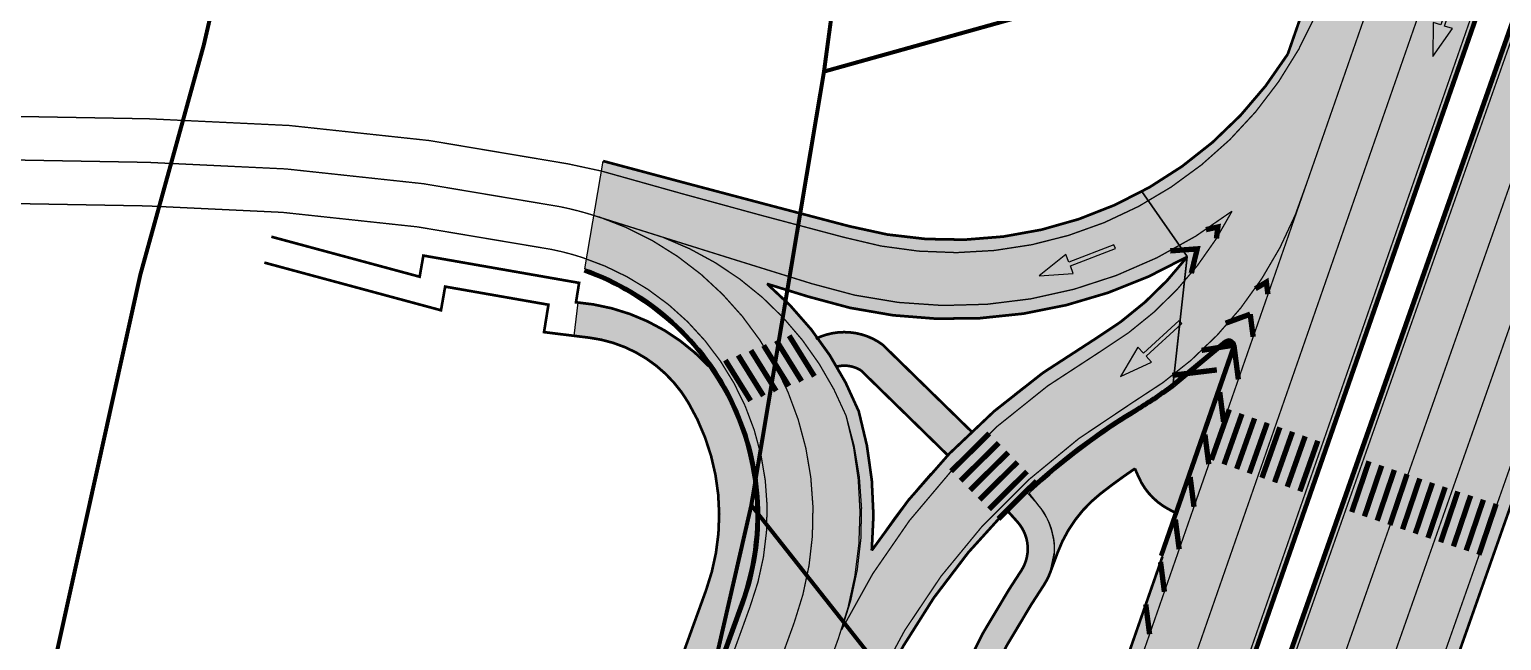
# Model space of a CAD drawing. Header units: metres. Extents: x 751 to 535790, y 161 to 6579518.
# Drawn here: x 535623.8 to 535733.5, y 6579370 to 6579415.6 of the extents above; entities that cross this region are included whole.
import ezdxf

# ---------------------------------------------------------------- set-up
doc = ezdxf.new("R2010")
doc.units = ezdxf.units.M
for name, pattern in [('08136_Kogujatee$0$911', [2, 1, 1]), ('08136_Kogujatee$0$921', [4, 1, -3]), ('08136_Kogujatee$0$924', [4, 1, -3]), ('08136_Kogujatee$0$DOT', [0.25, 0, -0.25]), ('13132-geo$0$KATASTRIPIIR', [0.02, 0.01, 0.01])]:
    doc.linetypes.add(name, pattern=pattern)
for name, color, linetype, lineweight in [('-GEODEESIA', 7, 'Continuous', 9), ('-KOGUJATEE', 7, 'Continuous', 9), ('DP_KR-olemasolev', 36, 'Continuous', 9)]:
    doc.layers.add(name, color=color, linetype=linetype, lineweight=lineweight)
doc.layers.add('08136_Kogujatee$0$K-T_kate_kõnnitee', color=7, linetype='Continuous', true_color=0xffffcc)
for name, color, linetype in [('08136_Kogujatee$0$K-T_kate_sõidutee', 254, 'Continuous'), ('08136_Kogujatee$0$K-T_KM', 7, 'Continuous'), ('08136_Kogujatee$0$K-T_tee', 250, 'Continuous'), ('08136_Kogujatee$0$K-T_tee äärekivi', 250, 'Continuous'), ('13132-geo$0$PIIR', 7, 'Continuous')]:
    doc.layers.add(name, color=color, linetype=linetype)

# ---------------------------------------------------------------- blocks, each defined once
blk = doc.blocks.new('13132-geo')
at = {"layer": '13132-geo$0$PIIR', "linetype": '13132-geo$0$KATASTRIPIIR', "lineweight": 0, "ltscale": 0.5, "flags": 128}
for points in [[(532578.52, 6577255.16), (532598.8200000001, 6577218.16), (533150.96, 6577538.17), (533539.46, 6577764.43), (533548.1, 6577769.46), (533555.02, 6577773.48), (533732.64, 6577876.68), (533814.89, 6577924.47), (533901.36, 6577974.71), (533987.84, 6578024.95), (534071.05, 6578073.3), (534072.04, 6578071.640000001), (534161.67, 6578123.42), (534245.29, 6578171.73), (534320.1, 6578214.95), (534326.95, 6578219.28), (534536.11, 6578340.71), (534541.46, 6578331.5), (534643.93, 6578390.96), (534799.24, 6578480.5), (534813.04, 6578456.16), (534900.8200000001, 6578505.94), (534945.38, 6578531.21), (534938.38, 6578544.41), (534981.47, 6578570.2), (535035.47, 6578600.49), (535064.34, 6578616.68), (535051.6, 6578638.9), (535116.8200000001, 6578675.75), (535203.59, 6578724.99), (535237.09, 6578745.4), (535262.28, 6578761.78), (535283.29, 6578776.02), (535306.5700000001, 6578793.07), (535332.9400000001, 6578813.49), (535351.11, 6578828.43), (535360.61, 6578814.9), (535433.13, 6578912.93), (535467.5700000001, 6578969.34), (535479, 6578983.11), (535513.98, 6579029.28), (535561.29, 6579092.49), (535630.21, 6579219.02), (535646.75, 6579264.23), (535656.62, 6579295.65), (535665.43, 6579327.15), (535677.58, 6579380.08), (535683, 6579412.43), (535693.2, 6579488.29), (535694.29, 6579496.41), (535651.63, 6579503.54), (535649.85, 6579493.9), (535649.27, 6579490.810000001), (535648.1, 6579477.82), (535641.8, 6579442.63), (535640.7, 6579431.48), (535638.52, 6579422.03), (535636.76, 6579414.4), (535632.03, 6579397.27), (535617.71, 6579332.52), (535608.21, 6579299.92), (535600.93, 6579275.88), (535598.75, 6579273.66), (535591.43, 6579262.16), (535585.25, 6579238.95), (535579.76, 6579218.36), (535567.03, 6579221.08), (535554.91, 6579180.93), (535561.04, 6579179.24), (535539.9, 6579139.71), (535522.83, 6579112.38), (535517.33, 6579115.59), (535509.41, 6579101.97), (535501.84, 6579088.75), (535486.83, 6579062.810000001), (535471.08, 6579035.5), (535454.4400000001, 6579010.96), (535446.09, 6579012.38), (535435.31, 6578993.75), (535416.12, 6578985.34), (535404.56, 6578937.92), (535379.09, 6578914.82), (535348.48, 6578883.94), (535342.36, 6578877.8), (535316.31, 6578855.51), (535236.86, 6578794.12), (535233.29, 6578791.43), (535207.5, 6578777.140000001), (535178.14, 6578760.87), (535156.25, 6578748.73), (535125.02, 6578731.4), (535102.13, 6578716.600000001), (535075.38, 6578701.36), (535028.34, 6578676.42), (535009.5700000001, 6578709.560000001), (535008.99, 6578709.23), (534938.5, 6578670.350000001), (534890.85, 6578643.32), (534875.77, 6578634.78), (534880, 6578627.36), (534684.5, 6578515.96), (534693.24, 6578500.93), (534632.5, 6578466.07), (534631.63, 6578459.560000001), (534515.83, 6578383.58), (534472.35, 6578358.66), (533785.18, 6577967.75), (533782.43, 6577966.18), (533556.42, 6577820.95), (533536.52, 6577809.47), (533532.1900000001, 6577806.97), (533173.58, 6577599.97), (533168.38, 6577596.97), (532991.84, 6577495.07), (532599.52, 6577267.350000001)], [(535731.43, 6579485.3), (535729.49, 6579479.78), (535708.24, 6579419.48), (535683, 6579412.43), (535677.58, 6579380.08), (535690.47, 6579363.76), (535630.21, 6579219.02), (535561.29, 6579092.49), (535513.98, 6579029.28), (535479, 6578983.11), (535467.5700000001, 6578969.34), (535433.13, 6578912.93), (535360.61, 6578814.9), (535242.98, 6578647.68), (535186.55, 6578567.350000001), (535185.17, 6578569.600000001), (535150.18, 6578519.58), (535154.25, 6578516.72), (535131.12, 6578483.04), (535080.35, 6578410.97), (534998.62, 6578298.33), (534986.47, 6578281.58), (534978.42, 6578287.45), (534848.14, 6578103.61), (534789.63, 6578021.05), (534799.84, 6578013.86), (534769.95, 6577971.77), (534659.8, 6577815.18), (534626.79, 6577769.36), (534540.6900000001, 6577650.32), (534455.0700000001, 6577532.32), (534418.45, 6577480.94), (534364.53, 6577405.28), (534277.65, 6577286.41), (534268.81, 6577274.32), (534188.6900000001, 6577165.4), (534141.75, 6577101.29), (534144.74, 6577100.84), (533888.67, 6576751.100000001), (533556.3, 6576293.640000001), (533520.05, 6576242.25), (533373.27, 6576040.57), (533365.58, 6576045.03), (533149.23, 6575741.41), (533155.72, 6575736.74), (533124.9, 6575691.640000001), (533122.81, 6575694.07), (533093.97, 6575667.4), (533075.67, 6575632.08), (533063.31, 6575612.9), (533112.93, 6575576.93), (533162.02, 6575646.640000001), (533163.13, 6575648.22), (533432.11, 6576030.36), (533574.97, 6576227.98), (533825.9400000001, 6576575.42), (533935.08, 6576727.75), (534036.84, 6576863.94), (534154.72, 6577026.810000001), (534192.15, 6577082.140000001), (534292.89, 6577221.5), (534382.11, 6577346.2), (534467.77, 6577464.59), (534565.66, 6577599.04), (534664.54, 6577736.42), (534757.77, 6577867.18), (534907.8200000001, 6578081.65), (534930.58, 6578065.73), (534962, 6578110.82), (534938.8, 6578126.12), (535035.14, 6578263.93), (535157.31, 6578434.68), (535215.25, 6578513.17), (535260.27, 6578577.19), (535258.03, 6578579.15), (535269.48, 6578595.71), (535386.38, 6578763.49), (535408.54, 6578738.69), (535436.4, 6578767.66), (535447.75, 6578820.57), (535458.1900000001, 6578850.100000001), (535467.46, 6578866.850000001), (535558.87, 6579005.600000001), (535618.47, 6579097.33), (535654.98, 6579166.51), (535675.34, 6579177.59), (535675.45, 6579194.38), (535688.75, 6579232.54), (535704.53, 6579267.76), (535715.83, 6579299.46), (535748.6, 6579391.34), (535756.45, 6579411.93), (535774.73, 6579465.34), (535777.54, 6579473.54)]]:
    blk.add_lwpolyline(points, close=True, dxfattribs=at)
blk = doc.blocks.new('08136_Kogujatee$0$t951')
at = {"layer": '08136_Kogujatee$0$K-T_KM'}
blk.add_hatch(color=256, dxfattribs=at).paths.add_polyline_path([(-0.7566655105215503, 3.601269957478507), (-0.1522668650172889, 3.601269957507611), (-0.1522668650172889, 0), (0.1477331349710695, 0), (0.1477331349710695, 3.601269957478507), (0.7521317804753309, 3.601269957478507), (-0.002266865023109695, 6.03999658099201)])
at = {"layer": '08136_Kogujatee$0$K-T_KM', "flags": 128}
blk.add_lwpolyline([(-0.7566655105215503, 3.601269957478507), (-0.1522668650172889, 3.601269957507611), (-0.1522668650172889, 0), (0.1477331349710695, 0), (0.1477331349710695, 3.601269957478507), (0.7521317804753309, 3.601269957478507), (-0.002266865023109695, 6.03999658099201), (-0.7566655105215503, 3.601269957478507)], close=True, dxfattribs=at)
blk = doc.blocks.new('08136_Kogujatee')
at = {"layer": '08136_Kogujatee$0$K-T_kate_kõnnitee'}
h = blk.add_hatch(color=256, dxfattribs=at)
edge = h.paths.add_edge_path()
edge.add_line((535576.0678040463, 6579127.951435029), (535578.2966095431, 6579126.819576512))
edge.add_line((535578.2966095431, 6579126.819576512), (535600.7731270901, 6579169.440436574))
edge.add_arc((534196.3997496755, 6579870.437426862), 1569.605480235208, 333.4737919367161, 334.2000399565988)
edge.add_line((535609.5455036317, 6579187.29729361), (535676.7834873393, 6579372.775994081))
edge.add_arc((535658.6860020295, 6579379.336750319), 19.24999992092957, 340.0732502060512, 395.3333972504342)
edge.add_arc((535663.3774058057, 6579380.199569573), 15.05840986182474, 43.00148201644927, 80.74863484557727)
edge.add_line((535665.7982873629, 6579395.062107716), (535664.6583463285, 6579395.202082039))
edge.add_line((535664.6583463285, 6579395.202082039), (535664.3536549292, 6579392.720718392))
edge.add_line((535664.3536549292, 6579392.720718392), (535665.493611, 6579392.580741))
edge.add_arc((535664.2748480338, 6579382.655289166), 9.999998864525349, 30.702107302702075, 82.99959781913918, ccw=False)
edge.add_arc((535658.6859294053, 6579379.336554225), 16.4999998682689, -19.92611412106089, 30.702106911663577, ccw=False)
edge.add_line((535674.1981219999, 6579373.713221001), (535609.679781, 6579195.736762))
edge.add_arc((535421.6531972641, 6579263.898381024), 200.0000062482627, 332.1953149515353, 340.0738854185836, ccw=False)
edge.add_line((535598.56177, 6579170.606584), (535576.0678037319, 6579127.951434433))
edge.add_line((535576.0678037319, 6579127.951434433), (535576.0678040463, 6579127.951435029))
h = blk.add_hatch(color=256, dxfattribs=at)
edge = h.paths.add_edge_path()
edge.add_line((535692.2651152787, 6579383.775300507), (535694.0129752638, 6579385.562752738))
edge.add_line((535694.0129752638, 6579385.562752738), (535687.3607151584, 6579392.06766462))
edge.add_arc((535684.5153624545, 6579388.163454894), 4.831033595228719, 53.91577311010167, 114.4284715612854)
edge.add_line((535682.5174550901, 6579392.562005992), (535683.9362741307, 6579390.421412895))
edge.add_arc((535684.5153624545, 6579388.163454894), 2.331033595435191, 57.564344698983575, 104.38436441547739, ccw=False)
edge.add_line((535685.7656172616, 6579390.130833998), (535692.2651152787, 6579383.775300507))
h = blk.add_hatch(color=256, dxfattribs=at)
edge = h.paths.add_edge_path()
edge.add_arc((535731.6805224047, 6579345.178737163), 48.96069051049118, 121.0637888871862, 133.0071469569126, ccw=False)
edge.add_arc((535690.2791607917, 6579413.890515162), 31.26013794194765, 301.0810171320434, 307.2185821889619)
edge.add_line((535709.1870869868, 6579388.997010966), (535713.0199130641, 6579392.174889328))
edge.add_arc((535713.179480287, 6579391.982435954), 0.2499999997146835, -19.196200203215994, 129.662855954891, ccw=False)
edge.add_line((535713.4155798317, 6579391.90023495), (535709.1196098432, 6579379.56125476))
edge.add_line((535709.1196098432, 6579379.56125476), (535708.6953006426, 6579379.785038958))
edge.add_arc((535711.0278156345, 6579384.207637043), 5.000000000373293, 203.6218243069683, 242.1924630377024, ccw=False)
edge.add_line((535706.4467647956, 6579382.204146785), (535706.180260019, 6579382.813519317))
edge.add_arc((535731.8424879173, 6579344.938559763), 45.75000002063554, 124.1196543655366, 128.0741151159232)
edge.add_arc((535709.7961674184, 6579373.0814497), 9.9999999994353, 128.0741151575617, 159.5763174140705)
edge.add_line((535700.4247891088, 6579376.571044028), (535699.8275268414, 6579374.967083766))
edge.add_line((535699.8275268414, 6579374.967083766), (535700.183255269, 6579376.578844951))
edge.add_arc((535694.8942528258, 6579376.738086083), 5.291399113884325, 358.2754612956007, 398.3036995586109)
edge.add_line((535699.0466060531, 6579380.017852425), (535698.2849454653, 6579380.982153985))
h = blk.add_hatch(color=256, dxfattribs=at)
edge = h.paths.add_edge_path()
edge.add_line((535680.4914085717, 6579308.216838498), (535687.6976217855, 6579327.94201866))
edge.add_line((535687.6976217855, 6579327.94201866), (535689.2790319456, 6579332.512222612))
edge.add_line((535689.2790319456, 6579332.512222612), (535687.0002469708, 6579338.962453865))
edge.add_arc((535696.4630038743, 6579342.196063579), 10.00000000003017, 159.4180165818958, 198.8663044754762, ccw=False)
edge.add_line((535687.1013026183, 6579345.711536462), (535693.6329867683, 6579363.105405714))
edge.add_arc((535740.441493048, 6579345.528041298), 49.99999999979152, 147.0911717468172, 159.4180165817551, ccw=False)
edge.add_line((535698.4646849924, 6579372.693231991), (535699.387542501, 6579374.119270665))
edge.add_arc((535695.1898616956, 6579376.835789734), 5.000000000045619, 327.0911717410328, 401.8750040079408)
edge.add_line((535698.9128758236, 6579380.173328619), (535698.0660601163, 6579381.117948877))
edge.add_line((535698.0660601163, 6579381.117948877), (535696.5670444882, 6579379.793876322))
edge.add_line((535696.5670444882, 6579379.793876322), (535697.4236701723, 6579378.838313065))
edge.add_arc((535695.1898616955, 6579376.835789734), 2.99999999975004, -32.90882826445721, 41.875004001752586, ccw=False)
edge.add_line((535697.7084701788, 6579375.205878292), (535696.7856126702, 6579373.779839619))
edge.add_arc((535740.441493048, 6579345.528041298), 51.99999999955995, 147.0911717469811, 159.4180165819165)
edge.add_line((535691.7606465172, 6579363.808500291), (535689.9125308994, 6579358.886969997))
edge.add_line((535689.9125308994, 6579358.886969997), (535685.228962367, 6579346.414631039))
edge.add_arc((535696.4630038729, 6579342.196063579), 11.99999999867694, 159.4180165804226, 198.8663044749646)
edge.add_line((535685.10769559, 6579338.315731922), (535685.4817155766, 6579337.221208887))
edge.add_arc((535676.0189586434, 6579333.98759926), 9.9999999998128, -19.620810165804585, 18.866303945832215, ccw=False)
edge.add_arc((534804.9640517841, 6579644.512834166), 934.7500052863087, 339.79545406985505, 340.37918975351744, ccw=False)
edge.add_line((535682.1947981681, 6579321.675739053), (535683.3862165345, 6579321.240477387))
edge.add_line((535683.3862165345, 6579321.240477387), (535678.8508302072, 6579308.826008129))
edge.add_line((535678.8508302072, 6579308.826008129), (535680.4914085717, 6579308.216838498))
at = {"layer": '08136_Kogujatee$0$K-T_kate_sõidutee'}
h = blk.add_hatch(color=256, dxfattribs=at)
edge = h.paths.add_edge_path()
edge.add_line((535700.866409153, 6579355.095897517), (535713.6516793764, 6579391.818033947))
edge.add_arc((535713.1794802871, 6579391.982435955), 0.5000000001350469, 340.8037997923976, 489.6628559856995)
edge.add_line((535712.8603458409, 6579392.367342703), (535709.4163181783, 6579389.511825451))
edge.add_line((535709.4163181783, 6579389.511825451), (535709.0316337224, 6579389.192875312))
edge.add_line((535709.0316337224, 6579389.192875312), (535710.0805288056, 6579398.623464596))
edge.add_line((535710.0805288056, 6579398.623464596), (535706.7044676642, 6579403.484078713))
edge.add_arc((535692.5653336052, 6579429.374905041), 29.49999999866592, 298.6392160163829, 327.9674743853885)
edge.add_line((535717.5738740999, 6579413.728087402), (535741.5846863159, 6579482.692474277))
edge.add_line((535741.5846863159, 6579482.692474277), (535753.4980491414, 6579479.654062939))
edge.add_line((535753.4980491414, 6579479.654062939), (535702.142326, 6579332.149017))
edge.add_arc((534804.9640514628, 6579644.512832916), 950.0000051555777, 333.40482414937156, 340.80379985636984, ccw=False)
edge.add_line((535654.4463931561, 6579219.213219765), (535642.9481089055, 6579196.96778269))
edge.add_arc((534318.1534816476, 6579900.472694976), 1499.999988673969, 324.5879430029365, 332.0303833867473, ccw=False)
edge.add_line((535540.6622879999, 6579031.293666), (535471.3024217356, 6578933.738335854))
edge.add_line((535471.3024217356, 6578933.738335854), (535460.9775604322, 6578941.079103378))
edge.add_line((535460.9775604322, 6578941.079103378), (535476.9200708315, 6578963.470559531))
edge.add_line((535476.9200708315, 6578963.470559531), (535489.0885767019, 6578980.58568203))
edge.add_line((535489.0885767019, 6578980.58568203), (535530.2709630674, 6579038.681687801))
edge.add_arc((534318.1534820634, 6579900.472694709), 1487.249988180411, 324.5879430020308, 328.1398792761792)
edge.add_line((535581.3333282158, 6579115.43180175), (535594.2819846617, 6579128.997842407))
edge.add_arc((534327.2890117387, 6579895.423577653), 1480.769935231052, 328.8295383653977, 332.100041649847)
edge.add_line((535635.9430902493, 6579202.528128194), (535642.4626295291, 6579214.922679286))
edge.add_arc((534804.9640843038, 6579644.512901459), 941.2500051746963, 332.8446965883006, 334.3853065717208)
edge.add_line((535653.7096286678, 6579237.594515092), (535663.1249380248, 6579266.445424978))
edge.add_arc((534804.9640514358, 6579644.512832919), 937.7500051819429, 336.2238506435609, 338.9583892202692)
edge.add_line((535680.1848087661, 6579307.817572844), (535680.7257769093, 6579308.129814264))
edge.add_line((535680.7257769093, 6579308.129814264), (535687.9319901231, 6579327.854994426))
edge.add_line((535687.9319901231, 6579327.854994426), (535687.6673475406, 6579327.953259909))
edge.add_arc((535719.9031624714, 6579318.791772593), 33.51239493213059, 152.2104910450775, 164.1347372344093, ccw=False)
edge.add_line((535690.2558741219, 6579334.416077621), (535700.866409153, 6579355.095897517))
h = blk.add_hatch(color=256, dxfattribs=at)
edge = h.paths.add_edge_path()
edge.add_line((535327.5711535427, 6578683.389688428), (535296.7457613313, 6578643.867847758))
edge.add_arc((552598.2910024045, 6566461.180757231), 21160.37174707958, 144.8491424383722, 144.9636125474701)
edge.add_line((535272.4407567674, 6578609.27714063), (535075.2210837819, 6578327.799887177))
edge.add_line((535075.2210837819, 6578327.799887177), (535046.155275312, 6578290.67311009))
edge.add_line((535046.155275312, 6578290.67311009), (534861.050375788, 6578026.486389111))
edge.add_line((534861.050375788, 6578026.486389111), (534852.966269657, 6578034.229128374))
edge.add_line((534852.966269657, 6578034.229128374), (535261.5061379995, 6578617.212661999))
edge.add_arc((535425.2936543734, 6578502.435250655), 200.0005116865176, 144.9037837735345, 144.9783734246571, ccw=False)
edge.add_line((535261.655698, 6578617.425789), (535375.2591022023, 6578779.088834526))
edge.add_line((535375.2591022023, 6578779.088834526), (535519.0208810001, 6578983.668681001))
edge.add_arc((534131.7863223304, 6579958.502278802), 1695.500004178312, 324.903626799992, 333.329087242539)
edge.add_line((535646.8840717024, 6579197.450983542), (535643.9780351812, 6579198.910719628))
edge.add_line((535643.9780351812, 6579198.910719628), (535654.3939180797, 6579219.010084459))
edge.add_arc((535654.8934891332, 6579218.989377884), 0.4999999997638523, 177.6265225842917, 310.7741638855893)
edge.add_arc((535640.4777900783, 6579235.705359036), 22.57343210961179, 310.7741635698993, 332.7330363708171)
edge.add_arc((534597.5507025626, 6579741.141920945), 1181.515826795186, 334.1167069500335, 335.1829747954353)
edge.add_line((535669.956851, 6579245.233964), (535671.880005, 6579249.381266))
edge.add_arc((534950.1963338386, 6579584.034727157), 795.5000064648705, 335.1222738824459, 340.6044683512804)
edge.add_line((535700.550569, 6579319.859062), (535741.056557, 6579434.910686))
edge.add_line((535741.056557, 6579434.910686), (535756.3073943069, 6579478.937561114))
edge.add_line((535756.3073943069, 6579478.937561114), (535766.2990338568, 6579476.389270481))
edge.add_line((535766.2990338568, 6579476.389270481), (535760.270486106, 6579458.908323599))
edge.add_line((535760.270486106, 6579458.908323599), (535757.5748413542, 6579446.698554993))
edge.add_line((535757.5748413542, 6579446.698554993), (535752.149586632, 6579431.036660133))
edge.add_line((535752.149586632, 6579431.036660133), (535742.7026461029, 6579404.203940377))
edge.add_line((535742.7026461029, 6579404.203940377), (535739.8141337719, 6579395.999523122))
edge.add_line((535739.8141337719, 6579395.999523122), (535738.4478083346, 6579392.118665881))
edge.add_line((535738.4478083346, 6579392.118665881), (535738.0925844394, 6579391.109701847))
edge.add_line((535738.0925844394, 6579391.109701847), (535730.9648656611, 6579370.864408688))
edge.add_line((535730.9648656611, 6579370.864408688), (535711.6337343925, 6579315.95702081))
edge.add_arc((534952.7845769792, 6579583.062108654), 804.4856565898361, 335.75875219058724, 340.60859089849794, ccw=False)
edge.add_line((535686.3345274648, 6579252.756732068), (535676.3684412859, 6579223.002255169))
edge.add_arc((534455.1629843661, 6579800.739225978), 1350.971049079408, 334.23781295169863, 334.68175661658506, ccw=False)
edge.add_line((535671.8553611902, 6579213.557452054), (535671.179119181, 6579213.8838098))
edge.add_arc((535688.966430632, 6579205.300450821), 19.75000000041237, 154.2401270875827, 234.9535034004047)
edge.add_line((535677.6251707901, 6579189.131396267), (535687.0464805625, 6579182.523123544))
edge.add_line((535687.0464805625, 6579182.523123544), (535683.2868474738, 6579177.220647511))
edge.add_arc((535670.386688527, 6579155.899023091), 24.92038861549227, 58.82492837928949, 152.3821498078122)
edge.add_line((535648.3057489556, 6579167.451420089), (535647.7171067898, 6579166.306096771))
edge.add_arc((534209.6787477274, 6579906.113914666), 1617.179621920021, 324.8931312980676, 332.7761618852978, ccw=False)
edge.add_line((535532.6623127314, 6578976.068530675), (535473.9270615358, 6578892.151799708))
edge.add_line((535473.9270615358, 6578892.151799708), (535470.4253759843, 6578887.020691676))
edge.add_arc((535637.701308305, 6578768.385684142), 205.0743829599586, 144.6550694973622, 145.9707415731635)
edge.add_line((535467.7455218727, 6578883.148627658), (535451.3129372292, 6578864.202160386))
edge.add_line((535451.3129372292, 6578864.202160386), (535391.1408370074, 6578778.232562177))
edge.add_arc((535396.9305296459, 6578783.257869509), 7.666436892738719, 220.9571573370018, 242.7030154105623)
edge.add_line((535393.4146803209, 6578776.445156529), (535385.0379250555, 6578765.175663485))
edge.add_line((535385.0379250555, 6578765.175663485), (535327.5711535427, 6578683.389688428))
h = blk.add_hatch(color=256, dxfattribs=at)
edge = h.paths.add_edge_path()
edge.add_arc((535711.4474900942, 6579397.503584916), 1.766534059118228, 140.7033424913818, 143.0492322153541, ccw=False)
edge.add_line((535710.0804097366, 6579398.62239405), (535709.0316337224, 6579389.192875312))
edge.add_arc((535690.2791607812, 6579413.89051516), 31.0101379467503, 301.08101714922145, 307.20874776329157, ccw=False)
edge.add_arc((535731.8424879304, 6579344.938559795), 49.50000000106113, 121.0810171522289, 160.0738851283767)
edge.add_line((535685.3059099941, 6579361.808560212), (535640.4317317633, 6579238.021326018))
edge.add_arc((534877.9839512545, 6579514.416719678), 811.0000195064079, 339.33104195496685, 340.0738831260441, ccw=False)
edge.add_line((535636.784279439, 6579228.159678565), (535636.2571653693, 6579226.762430041))
edge.add_arc((535645.1794582558, 6579223.500115904), 9.500000204208742, 159.9157532856557, 204.8860408871298)
edge.add_arc((535639.8924415355, 6579220.945491546), 3.630057712313111, 203.4248831467135, 244.3317747975838)
edge.add_arc((535645.1794775588, 6579223.500168701), 9.000000203676883, 220.3451162881728, 245.3799854146945)
edge.add_arc((535635.5943479817, 6579201.119334426), 15.35148301320882, 63.57729754763858, 67.65751882902669, ccw=False)
edge.add_line((535642.4256052432, 6579214.867132611), (535635.9783566792, 6579202.594711369))
edge.add_line((535635.9783566792, 6579202.594711369), (535629.4908639167, 6579205.981011588))
edge.add_arc((535634.6810167579, 6579215.679584345), 11.00000000145387, 195.9974074408847, 241.8467135598168, ccw=False)
edge.add_line((535624.1070009174, 6579212.648051888), (535606.7442059664, 6579164.75207967))
edge.add_line((535606.7442059664, 6579164.75207967), (535599.688929194, 6579145.289810179))
edge.add_arc((534998.8871556794, 6579374.080166588), 642.8901914354852, 337.3944223524584, 339.15274679817315, ccw=False)
edge.add_line((535592.3858952374, 6579126.962695763), (535581.3333282159, 6579115.43180175))
edge.add_arc((535335.8078992898, 6579243.302316613), 276.8277529809516, 332.4893397470144, 333.0568668037853)
edge.add_arc((535351.2129694618, 6579235.368591985), 259.4999990254142, 333.0772775653199, 339.8593235276609)
edge.add_line((535594.8445534738, 6579146.015915662), (535606.8716623408, 6579179.187843466))
edge.add_line((535606.8716623408, 6579179.187843466), (535677.0185205594, 6579372.690792054))
edge.add_arc((535658.6859294648, 6579379.336550152), 19.49999992156352, 340.0738839260351, 430.5582718020049)
edge.add_line((535665.176465196, 6579397.724669764), (535666.531770306, 6579405.756609997))
edge.add_arc((536475.3441390373, 6582420.270805804), 3121.133333348041, 254.9809254143298, 255.3297591920027)
edge.add_arc((535692.5653336054, 6579429.37490504), 29.49999999678391, 254.9391381842405, 298.6392160175214)
edge.add_line((535706.7044676641, 6579403.484078713), (535710.0791934642, 6579398.625387127))
edge.add_line((535710.0791934642, 6579398.625387127), (535710.0791974966, 6579398.62539238))
edge.add_arc((535692.5575474439, 6579429.298978124), 35.32530372047108, 252.2740487622176, 299.73627237480787, ccw=False)
edge.add_arc((536158.7363962985, 6580940.889578515), 1617.166997464971, 252.73447700845992, 252.8472871641169, ccw=False)
edge.add_arc((535662.992206871, 6579378.054899503), 24.33723959178242, 21.775060998941115, 49.61520223465942, ccw=False)
edge.add_arc((535658.6859097759, 6579379.33634093), 27.99999991086083, -5.379140170953008, 16.061624070712412, ccw=False)
edge.add_arc((535728.8089451328, 6579348.788832664), 50.64016636172211, 120.38358977501409, 146.5373807404358, ccw=False)
edge.add_arc((535690.3945385144, 6579413.734066725), 24.81658798847805, 301.0533347772982, 322.3217265871368)
at = {"layer": '08136_Kogujatee$0$K-T_kate_kõnnitee'}
for points in [[(535576.0678040463, 6579127.951435029), (535578.2966095431, 6579126.819576512), (535600.7731270901, 6579169.440436574, 0.003168865390136866), (535609.5455036317, 6579187.29729361), (535676.7834873393, 6579372.775994081, 0.2459018507098111), (535674.3901639554, 6579390.469665264, 0.1662086690377937), (535665.7982873629, 6579395.062107716), (535664.6583463285, 6579395.202082039), (535664.3536549292, 6579392.720718392), (535665.493611, 6579392.580741, -0.2322358350651172), (535672.8731819934, 6579387.76103401, -0.2245722724794182), (535674.1981219999, 6579373.713221001), (535609.679781, 6579195.736762, -0.0343902968530226), (535598.56177, 6579170.606584), (535576.0678037319, 6579127.951434433)], [(535692.2651152787, 6579383.775300507), (535694.0129752638, 6579385.562752738), (535687.3607151584, 6579392.06766462, 0.2703483178502706), (535682.5174550901, 6579392.562005992), (535683.9362741307, 6579390.421412895, -0.2071811447502284), (535685.7656172616, 6579390.130833998)]]:
    blk.add_lwpolyline(points, format="xyb", close=True, dxfattribs=at)
blk.add_lwpolyline([(535698.2849454652, 6579380.982153985, -0.05215995663533028), (535706.4171947389, 6579387.118139763, 0.02678658346347627), (535709.1870869868, 6579388.997010966), (535713.0199130641, 6579392.174889328, -0.7594475340401731), (535713.4155798317, 6579391.90023495), (535709.1196098432, 6579379.56125476), (535708.6953006426, 6579379.785038958, -0.1699032879985965), (535706.4467647956, 6579382.204146785), (535706.180260019, 6579382.813519317, 0.01725630261319758), (535703.6293644783, 6579380.953586734, 0.1383265529583223), (535700.4247891088, 6579376.571044028), (535699.8275268414, 6579374.967083766), (535700.183255269, 6579376.578844951, 0.1764540269612359), (535699.0466060531, 6579380.017852425), (535698.2849454653, 6579380.982153985)], format="xyb", dxfattribs=at)
at = {"layer": '08136_Kogujatee$0$K-T_kate_kõnnitee', "flags": 128}
blk.add_lwpolyline([(535680.4914085717, 6579308.216838498), (535687.6976217855, 6579327.94201866), (535689.2790319456, 6579332.512222612), (535687.0002469708, 6579338.962453865, -0.1738458850763224), (535687.1013026183, 6579345.711536462), (535693.6329867683, 6579363.105405714, -0.05383793374313813), (535698.4646849924, 6579372.693231991), (535699.387542501, 6579374.119270665, 0.3384027002769212), (535698.9128758236, 6579380.173328619), (535698.0660601163, 6579381.117948877), (535696.5670444882, 6579379.793876322), (535697.4236701723, 6579378.838313065, -0.3384027002783611), (535697.7084701788, 6579375.205878292), (535696.7856126702, 6579373.779839619, 0.05383793374324992), (535691.7606465172, 6579363.808500291), (535689.9125308994, 6579358.886969997), (535685.228962367, 6579346.414631039, 0.173845885080553), (535685.10769559, 6579338.315731922), (535685.4817155766, 6579337.221208887, -0.1695283458147676), (535685.43831417, 6579330.629662176, -0.002547032918155031), (535682.1947981681, 6579321.675739053), (535683.3862165345, 6579321.240477387), (535678.8508302072, 6579308.826008129)], format="xyb", close=True, dxfattribs=at)
at = {"layer": '08136_Kogujatee$0$K-T_kate_sõidutee', "flags": 128}
for points in [[(535635.9430902493, 6579202.528128194), (535642.4626295291, 6579214.922679286, 0.006722280430031147), (535653.7096286678, 6579237.594515092), (535663.1249380248, 6579266.445424978, 0.01193224167100737), (535680.1848087661, 6579307.817572844), (535680.7257769093, 6579308.129814264), (535687.9319901231, 6579327.854994426), (535687.6673475406, 6579327.953259909, -0.05207633881020954), (535690.2558741219, 6579334.416077621), (535700.866409153, 6579355.095897517), (535713.6516793764, 6579391.818033947, 0.759447534744909), (535712.8603458409, 6579392.367342703), (535709.4163181783, 6579389.511825451), (535709.0316337224, 6579389.192875312), (535710.0805288056, 6579398.623464596), (535706.7044676642, 6579403.484078713, 0.1286718117804544), (535717.5738740999, 6579413.728087402), (535741.5846863159, 6579482.692474277), (535753.4980491414, 6579479.654062939), (535702.142326, 6579332.149017, -0.03229534271690405), (535654.4463931561, 6579219.213219765), (535642.9481089055, 6579196.96778269, -0.03248519211498643)], [(535710.035760279, 6579398.565498995, -0.01023623238899803), (535710.0804097366, 6579398.62239405), (535709.0316337224, 6579389.192875312, -0.02674364187178133), (535706.2881323369, 6579387.332249305, 0.1717993888462711), (535685.3059099941, 6579361.808560212), (535640.4317317633, 6579238.021326018, -0.003241267414314207), (535636.784279439, 6579228.159678565), (535636.2571653693, 6579226.762430041, 0.1987775965149581), (535636.5615656995, 6579219.502375071, 0.1804099419693306), (535638.320048266, 6579217.673657442, 0.1096717843611049), (535641.4300920398, 6579215.318352772, -0.01780520510259858), (535642.4256052432, 6579214.867132611)], [(535606.8716623408, 6579179.187843466), (535677.0185205594, 6579372.690792054, 0.4166919028455957), (535665.176465196, 6579397.724669764), (535666.531770306, 6579405.756609997, 0.001522075666043984), (535684.8999077864, 6579400.888219609, 0.1930225504965108), (535706.7044676641, 6579403.484078713), (535710.0791934642, 6579398.625387127), (535710.0791974966, 6579398.62539238, -0.2101052724262812), (535681.8022456962, 6579395.650789952, -0.0004922272012288088), (535678.7607380926, 6579396.592824254, -0.1220765902004928), (535685.5929207357, 6579387.083130989, -0.09382687166974124), (535686.562602192, 6579376.711457134, -0.1146154110381766), (535703.1958220601, 6579392.474006072, 0.0930681872020213), (535710.035760279, 6579398.565498995)]]:
    blk.add_lwpolyline(points, format="xyb", dxfattribs=at)
at = {"layer": '08136_Kogujatee$0$K-T_kate_sõidutee', "linetype": 'Continuous'}
blk.add_lwpolyline([(535643.9780351812, 6579198.910719628), (535654.3939180797, 6579219.010084459, 0.6565502365459359), (535655.2200287277, 6579218.610733073, 0.09610793626994947), (535660.542897158, 6579225.363632145, 0.004652504721228444), (535669.956851, 6579245.233964), (535671.880005, 6579249.381266, 0.02392514938210818), (535700.550569, 6579319.859062), (535741.056557, 6579434.910686), (535756.3073943069, 6579478.937561114), (535766.2990338568, 6579476.389270481), (535760.270486106, 6579458.908323599), (535757.5748413542, 6579446.698554993), (535752.149586632, 6579431.036660133), (535742.7026461029, 6579404.203940377), (535739.8141337719, 6579395.999523122), (535739.8141337719, 6579395.999523122), (535738.4478083346, 6579392.118665881), (535738.0925844394, 6579391.109701847), (535730.9648656611, 6579370.864408688), (535711.6337343925, 6579315.95702081, -0.02116457270868211), (535686.3345274648, 6579252.756732068), (535676.3684412859, 6579223.002255169, -0.001937072084195939), (535671.8553611902, 6579213.557452054)], format="xyb", dxfattribs=at)
at = {"layer": '08136_Kogujatee$0$K-T_KM', "linetype": '08136_Kogujatee$0$911', "const_width": 0.1}
for points in [[(535769.553215, 6579516.412468), (535741.2925789979, 6579434.828259994), (535700.786376, 6579319.776028, -0.02392521175308485), (535672.106718, 6579249.275903), (535669.510118, 6579243.676312, -0.044147598616887), (535520.375749, 6578984.673202), (535383.3667377535, 6578788.924514409)], [(535753.2549192879, 6579479.716071334), (535701.9062264555, 6579332.231218004, -0.03727444504479961), (535645.5974204626, 6579202.516666397, -0.03181232056635528), (535546.326691187, 6579039.751720503)], [(535724.4826013247, 6579419.885522567), (535701.8108073315, 6579354.767093502, -0.03727444504494538)], [(535743.1017720976, 6579418.888244423), (535720.1760389237, 6579353.770890128, -0.02392521175307716)], [(535719.0393349772, 6579404.251247145, -0.1861373112996049), (535706.0300075329, 6579387.760468391, 0.171799388847129), (535684.8358435503, 6579361.978964257), (535640.0976866016, 6579238.566950266)], [(535738.8375757519, 6579396.236999807), (535710.6904858366, 6579316.289108392, -0.02094049906846742), (535685.6275577428, 6579253.610775317)]]:
    blk.add_lwpolyline(points, format="xyb", dxfattribs=at)
at = {"layer": '08136_Kogujatee$0$K-T_KM', "linetype": '08136_Kogujatee$0$921', "const_width": 0.1}
for points in [[(535745.9610242315, 6579481.576323032), (535718.7067310478, 6579403.295934726, -0.04844827478369687)], [(535749.6079714838, 6579480.646197253), (535698.3647332862, 6579333.464233061, -0.03727444504487221), (535642.2782574022, 6579204.261847355, -0.03178910813282927), (535543.3353783956, 6579042.017520844)], [(535759.9538558297, 6579478.007559217), (535744.5968856692, 6579433.674294819), (535704.0877459456, 6579318.613721464, -0.02392521175308099), (535675.281944314, 6579247.803511119), (535672.6853442925, 6579242.203920072, -0.008598262011910345), (535647.1934404024, 6579189.61903196)]]:
    blk.add_lwpolyline(points, format="xyb", dxfattribs=at)
at = {"layer": '08136_Kogujatee$0$K-T_KM', "linetype": 'ByBlock', "const_width": 0.1}
for points in [[(535666.4067969616, 6579405.008447588, 0.00524651973018528), (535684.5051793803, 6579400.062895322, 0.3758493308738488), (535719.6349390596, 6579416.606593755, 0.2449813250467607)], [(535613.8018559003, 6579409.244134447), (535632.6488909003, 6579408.907020447, -0.04465926651210907), (535663.9351299313, 6579405.541998117, 0.0007888555849522004), (535666.4067969616, 6579405.008447588, -0.09833785878120624)], [(535613.7437329502, 6579405.994654223), (535632.5907679502, 6579405.657540224, -0.04465926651206566), (535663.3009149646, 6579402.354480059, -0.02325133015769688), (535665.3986783687, 6579401.834675257, -0.09833785878238922)], [(535613.68561, 6579402.745174), (535632.532645, 6579402.40806, -0.04465926651202059), (535662.6667, 6579399.166962, -0.03007731150415903), (535664.9920358928, 6579398.55698021, -0.09833785878300356)], [(535665.3986783685, 6579401.834675257, 0.001365927269352935), (535682.1017653487, 6579396.604892236, 0.2448398881102521), (535713.4219060836, 6579402.018673861, 0.2448398881102521)], [(535670.9784206952, 6579400.076493064, -0.2087842649131438), (535684.6461409348, 6579386.757292454)], [(535664.9920358928, 6579398.55698021, -0.06805924582968467), (535669.8660205378, 6579396.187017418, -0.09833785878300356)], [(535669.8660205378, 6579396.187017418, -0.3484920606665043), (535677.4885869996, 6579372.520387999), (535595.64752, 6579146.758491, -0.03053794911813487), (535583.0336570002, 6579117.643623, -0.00801607405739628), (535578.8781145468, 6579109.782463435, -0.006947227148283162), (535574.4891678909, 6579102.049081882, -0.003776816595458476), (535571.5633134611, 6579097.141927303, -0.00480957850430695)], [(535684.646140935, 6579386.757292453, -0.1660023752843515), (535684.2975783248, 6579370.763510135, -1.336718463148866)]]:
    blk.add_lwpolyline(points, format="xyb", dxfattribs=at)
at = {"layer": '08136_Kogujatee$0$K-T_KM', "linetype": '08136_Kogujatee$0$924', "const_width": 0.1, "flags": 128}
blk.add_lwpolyline([(535666.2013547112, 6579401.602406966, -0.4207462343581867), (535680.7790520813, 6579371.327559618), (535633.3807351065, 6579240.577386688, -0.0009389670795145177), (535632.3469053599, 6579237.742154853)], format="xyb", dxfattribs=at)
at = {"layer": '08136_Kogujatee$0$K-T_KM', "color": 0, "linetype": 'Continuous', "const_width": 0.1, "flags": 128}
blk.add_lwpolyline([(535713.4219060836, 6579402.018673861, -0.1394816408629424), (535703.7068842971, 6579391.614440165, 0.1465461506108836), (535684.2975783248, 6579370.763510135, 0.1254996985091396)], format="xyb", dxfattribs=at)
at = {"layer": '08136_Kogujatee$0$K-T_KM', "const_width": 0.4, "flags": 128}
for points in [[(535712.257514147, 6579399.980832946), (535712.3643453605, 6579400.835789422), (535711.4748695825, 6579400.638352551)], [(535712.9410603418, 6579393.66020484), (535714.775535638, 6579394.333097058)], [(535714.9938669577, 6579392.644854518), (535714.775535638, 6579394.333097058)], [(535679.4525674438, 6579392.363201068), (535681.333034522, 6579389.335744525)], [(535680.4033508269, 6579392.727728584), (535682.2838179051, 6579389.700272041)], [(535713.5610898553, 6579392.028463545), (535711.1504943118, 6579391.6361683)], [(535713.8922588216, 6579389.467706171), (535713.5610898553, 6579392.028463545)], [(535676.600217294, 6579391.269618521), (535678.4806843721, 6579388.242161978)], [(535677.551000677, 6579391.634146037), (535679.4314677558, 6579388.606689493)], [(535678.5017840607, 6579391.998673552), (535680.3822511389, 6579388.971217009)], [(535675.6494339108, 6579390.905091004), (535677.529900989, 6579387.877634462)], [(535712.2880636267, 6579390.176802151), (535708.9698367259, 6579389.775641114)], [(535712.7881829028, 6579386.309639903), (535712.502626522, 6579388.517698877)], [(535692.4814184909, 6579382.61867192), (535695.319700172, 6579385.437210034)], [(535693.1860530192, 6579381.9091015), (535696.0243347004, 6579384.727639614)], [(535711.6853408755, 6579383.142032594), (535711.3997844945, 6579385.35009157)], [(535693.8906875476, 6579381.19953108), (535696.7289692288, 6579384.018069194)], [(535694.595322076, 6579380.48996066), (535697.4336037572, 6579383.308498774)], [(535695.2999566044, 6579379.78039024), (535698.1382382856, 6579382.598928354)], [(535710.5837327393, 6579379.964884248), (535710.2969424672, 6579382.182484262)], [(535696.0045911327, 6579379.07081982), (535698.8428728139, 6579381.889357934)], [(535709.4808907119, 6579376.79727694), (535709.1941004398, 6579379.014876954)], [(535708.3780486844, 6579373.629669633), (535708.0912584123, 6579375.847269647)], [(535707.2752066571, 6579370.462062324), (535706.9884163848, 6579372.679662339)]]:
    blk.add_lwpolyline(points, dxfattribs=at)
at = {"layer": '08136_Kogujatee$0$K-T_KM', "flags": 128}
for points in [[(535710.386006068, 6579397.390756113, 0.4, 0.4, 0), (535710.8248040385, 6579399.203613853, 0.4, 0.4, 0), (535708.8162241299, 6579399.055463143, 0, 0, 0)], [(535716.0954750939, 6579395.822002864, 0.4, 0.4, 0), (535715.9789060053, 6579396.723370999, 0.4, 0.4, 0), (535715.1602068732, 6579396.232597308, 0, 0, 0)]]:
    blk.add_lwpolyline(points, format="xyseb", dxfattribs=at)
for points in [[(535664.6583463285, 6579395.202082039), (535664.3520141988, 6579392.707334708)], [(535712.8853604109, 6579386.575670245), (535710.579664544, 6579379.96630064)]]:
    blk.add_lwpolyline(points, dxfattribs=at)
at = {"layer": '08136_Kogujatee$0$K-T_KM', "linetype": 'Continuous', "const_width": 0.1}
blk.add_lwpolyline([(535684.6461409348, 6579386.757292454, -0.1578420854934012), (535684.0695171624, 6579370.134731236), (535677.7808130987, 6579352.787086925, -0.0001482585454182666)], format="xyb", dxfattribs=at)
at = {"layer": '08136_Kogujatee$0$K-T_KM', "linetype": 'Continuous', "const_width": 0.4, "flags": 128}
for points in [[(535711.8812216069, 6579383.459052499), (535713.2172598209, 6579387.229730936)], [(535712.8238024414, 6579383.125074401), (535714.1598406554, 6579386.895752838)], [(535713.7663832759, 6579382.791096303), (535715.1024214899, 6579386.56177474)], [(535714.7089641105, 6579382.457118205), (535716.0450023245, 6579386.227796641)], [(535715.651544945, 6579382.123140106), (535716.987583159, 6579385.893818543)], [(535716.5941257796, 6579381.789162008), (535717.9301639936, 6579385.559840445)], [(535717.5367066141, 6579381.45518391), (535718.8727448281, 6579385.225862348)], [(535718.4792874486, 6579381.121205812), (535719.8153256626, 6579384.891884249)], [(535722.3448441358, 6579379.570388224), (535723.6302484083, 6579383.35862658)], [(535723.2918145366, 6579379.249067418), (535724.577218809, 6579383.037305774)], [(535724.2387849374, 6579378.927746614), (535725.5241892099, 6579382.715984969)], [(535725.1857553383, 6579378.606425809), (535726.4711596108, 6579382.394664165)], [(535726.132725739, 6579378.285105004), (535727.4181300115, 6579382.07334336)], [(535727.0796961399, 6579377.963784199), (535728.3651004124, 6579381.752022555)], [(535728.0266665408, 6579377.642463394), (535729.3120708133, 6579381.43070175)], [(535728.9736369415, 6579377.32114259), (535730.2590412141, 6579381.109380946)], [(535729.9250174367, 6579377.012818855), (535731.2104217068, 6579380.801057207)], [(535730.8763979307, 6579376.704495116), (535732.1618022033, 6579380.492733471)], [(535731.8233683328, 6579376.38317431), (535733.1131826971, 6579380.184409733)]]:
    blk.add_lwpolyline(points, dxfattribs=at)
at = {"layer": '08136_Kogujatee$0$K-T_tee', "const_width": 0.2}
for points in [[(535741.5846863159, 6579482.692474277), (535717.5738740999, 6579413.728087402, -0.03727444504503893)], [(535666.531770306, 6579405.756609997, 0.001522075666043984), (535684.8999077864, 6579400.888219609, 0.3298876367736565), (535717.5738740999, 6579413.728087402, 0.3298876367736565)], [(535674.3892696634, 6579390.47062414, 0.1661862994635771), (535665.7982873629, 6579395.062107716), (535664.6583463285, 6579395.202082039)], [(535739.0705924886, 6579393.887597593), (535711.6337343925, 6579315.95702081, -0.02116457270747128), (535686.334527466, 6579252.756732072, -0.02094049906856399)], [(535664.24462, 6579392.734107), (535665.493611, 6579392.580741, -0.2322358350651172), (535672.8731819934, 6579387.76103401, -0.2245722724794182), (535674.1981219999, 6579373.713221001), (535609.679781, 6579195.736762, -0.0343902968530226), (535598.56177, 6579170.606584), (535576.0678040463, 6579127.951435029)], [(535682.3787085739, 6579392.496305664, -0.2788920953268189), (535687.3607151584, 6579392.06766462), (535694.0129752638, 6579385.562752738)], [(535683.9511540675, 6579390.425176919, -0.205464949059262), (535685.7656172616, 6579390.130833998), (535692.2651152787, 6579383.775300507)], [(535699.8275268414, 6579374.967083766), (535700.4247891088, 6579376.571044028, -0.1383265529583223), (535703.6293644783, 6579380.953586734, -0.01725630261319758), (535706.180260019, 6579382.813519317), (535706.4467647956, 6579382.204146785, 0.1699032879985965), (535708.6953006426, 6579379.785038958), (535709.1196098432, 6579379.56125476)], [(535636.8071556154, 6579228.220325287, 0.003221286387069569), (535640.4317317633, 6579238.021326018), (535685.3059099941, 6579361.808560212, -0.1083004877659548), (535696.6277828402, 6579379.726122881, -0.1063923564125968)], [(535689.1681910097, 6579332.6182351), (535687.0002469708, 6579338.962453865, -0.1738458850763224), (535687.1013026183, 6579345.711536462), (535693.6329867683, 6579363.105405714, -0.05383793374313813), (535698.4646849924, 6579372.693231991), (535699.387542501, 6579374.119270665, 0.06119763570352465), (535699.9202649369, 6579375.216133852, 0.06119763570352465)]]:
    blk.add_lwpolyline(points, format="xyb", dxfattribs=at)
for points in [[(535664.6583463285, 6579395.202082039), (535664.5106958933, 6579395.220212161), (535664.742894169, 6579396.667841031), (535653.1318471049, 6579398.704439866), (535652.8549349887, 6579397.125709898), (535641.7995585793, 6579400.110408276)], [(535664.2446204363, 6579392.734107311), (535662.128049597, 6579392.994002831), (535662.4559750407, 6579395.038438081), (535654.7562448021, 6579396.38898481), (535654.4467258723, 6579394.624357039), (535641.278268101, 6579398.17953898)]]:
    blk.add_lwpolyline(points, dxfattribs=at)
blk.add_lwpolyline([(535685.5932069567, 6579387.082414448, -0.09382008732523814), (535686.562602192, 6579376.711457134, -0.1146154110381766), (535703.1958220601, 6579392.474006072, 0.09297695448818385), (535710.0791248463, 6579398.610841632, -0.2096083270325452), (535681.8022456962, 6579395.650789952, -0.0004922272012288088), (535678.7607380926, 6579396.592824254, -0.12208463436506)], format="xyb", close=True, dxfattribs=at)
at = {"layer": '08136_Kogujatee$0$K-T_tee'}
for points in [[(535680.7257769093, 6579308.129814264, 0.2, 0.2, 0), (535678.8508302072, 6579308.826008129, 0.2, 0.2, 0), (535683.3862165345, 6579321.240477387, 0.2, 0.2, 0), (535682.1947981679, 6579321.675739052, 0.2, 0.2, 0.002547032918410436), (535685.43831417, 6579330.629662176, 0.2, 0.2, 0.1695283458147676), (535685.4817155766, 6579337.221208887, 0.2, 0.2, 0), (535685.10769559, 6579338.315731922, 0.2, 0.2, -0.173845885080553), (535685.228962367, 6579346.414631039, 0.2, 0.2, 0), (535689.9125308994, 6579358.886969997, 0.2, 0.2, 0), (535691.7606465172, 6579363.808500291, 0.2, 0.2, -0.05383793374324992), (535696.7856126702, 6579373.779839619, 0.2, 0.2, 0), (535697.7084701788, 6579375.205878292, 0.2, 0.2, 0.3384027002783611), (535697.4236701723, 6579378.838313065, 0.2, 0.2, 0), (535696.5670444882, 6579379.793876322, 0, 0, 0)], [(535708.2295133654, 6579376.244368587, 0.2, 0.2, 0), (535700.866409153, 6579355.095897517, 0, 0, 0)]]:
    blk.add_lwpolyline(points, format="xyseb", dxfattribs=at)
at = {"layer": '08136_Kogujatee$0$K-T_tee äärekivi', "linetype": '08136_Kogujatee$0$DOT', "ltscale": 4, "const_width": 0.25}
blk.add_lwpolyline([(535756.1858455946, 6579478.968561176), (535740.9385460473, 6579434.951899042), (535700.4326629302, 6579319.900572947, -0.02392514938195006), (535671.766604047, 6579249.433851396), (535669.843450045, 6579245.286549391, -0.002422673280831015), (535662.8597987134, 6579230.41546069), (535660.4310852421, 6579225.419537907, -0.0960907220629026), (535655.1383938296, 6579218.705394276, -0.8197251433097903), (535654.5581671586, 6579219.157259311, 0.03229534271062498), (535702.2603757724, 6579332.107916498), (535753.6196140681, 6579479.623058741)], format="xyb", dxfattribs=at)
at = {"layer": '08136_Kogujatee$0$K-T_tee äärekivi'}
for points in [[(535756.3073943069, 6579478.937561114), (535741.056557, 6579434.910686), (535700.550569, 6579319.859062, -0.02392514938210818), (535671.880005, 6579249.381266), (535669.956851, 6579245.233964, -0.002422752616794851), (535662.9724536922, 6579230.361292939), (535660.5428645379, 6579225.363568855, -0.09610714047817467), (535655.2200287277, 6579218.610733073, -0.8197251449452051), (535654.446393167, 6579219.213219786, 0.03229534271057105), (535702.142326, 6579332.149017), (535753.4980491414, 6579479.654062939)], [(535756.0642968824, 6579478.999561238), (535740.8205350946, 6579434.993112084), (535700.3147568605, 6579319.942083894, -0.02392514938206355), (535671.6532030939, 6579249.486436791), (535669.73004909, 6579245.339134783, -0.002422593936201282), (535662.7471437257, 6579230.469628423), (535660.319307732, 6579225.475510633, -0.0960741659793473), (535655.0567589315, 6579218.80005548, -0.8197251449149787), (535654.6699411505, 6579219.101298836, 0.03229534271067889), (535702.3784255447, 6579332.066815996), (535753.741178995, 6579479.592054544)], [(535665.176465196, 6579397.724669764, -0.4166919028455957), (535677.0185205594, 6579372.690792054), (535606.8716623408, 6579179.187843466)], [(535665.093253199, 6579397.488924639, -0.4166919028555869), (535676.7834873393, 6579372.775994081), (535606.6379283819, 6579179.276629558)], [(535698.2524873589, 6579381.297353253, -0.05088625203463788), (535706.2881323369, 6579387.332249305, 0.02674364187133563), (535709.0316337225, 6579389.192875312), (535712.8603458409, 6579392.367342703, -0.7594475346019323), (535713.6516793764, 6579391.818033947), (535708.2377120575, 6579376.267917052)], [(535698.4221338264, 6579381.113722984, -0.05088625203490819), (535706.4171947389, 6579387.118139763, 0.02678658346347627), (535709.1870869868, 6579388.997010966), (535713.0199130641, 6579392.174889328, -0.7594475340401731), (535713.4155798317, 6579391.90023495), (535708.0016125129, 6579376.350118056)]]:
    blk.add_lwpolyline(points, format="xyb", dxfattribs=at)
at = {"layer": '08136_Kogujatee$0$K-T_tee äärekivi', "linetype": '08136_Kogujatee$0$DOT', "ltscale": 4, "const_width": 0.25, "flags": 128}
for points in [[(535665.1348591974, 6579397.606797202, -0.4166919028510945), (535676.9010039493, 6579372.733393067), (535606.7554449933, 6579179.234028548)], [(535698.3373105926, 6579381.205538118, -0.0508862520350102), (535706.352663538, 6579387.225194534, 0.02676517731244814), (535709.1093582892, 6579389.094941426), (535712.9401294525, 6579392.271116016, -0.7594475354545472), (535713.533629604, 6579391.859134448), (535708.1196622852, 6579376.309017554)]]:
    blk.add_lwpolyline(points, format="xyb", dxfattribs=at)
at = {"layer": '08136_Kogujatee$0$K-T_KM'}
for p, rotation in [((535730.221768562, 6579419.299201916), 162.2530971413603), ((535704.6706021172, 6579399.380096879), 111.1924485044189), ((535709.5789165089, 6579393.743664982), 132.222339062445)]:
    blk.add_blockref('08136_Kogujatee$0$t951', p, dxfattribs=dict(at, rotation=rotation))

msp = doc.modelspace()

# ---------------------------------------------------------------- linework, layer by layer
at = {"layer": 'DP_KR-olemasolev', "ltscale": 0.5, "const_width": 0.3, "flags": 128}
for points in [[(535561.29, 6579092.49), (535630.21, 6579219.02), (535646.75, 6579264.23), (535656.62, 6579295.65), (535665.43, 6579327.15), (535677.58, 6579380.08), (535683, 6579412.43), (535693.2, 6579488.29)], [(535675.45, 6579194.38), (535688.75, 6579232.54), (535704.53, 6579267.76), (535715.83, 6579299.46), (535748.6, 6579391.34), (535756.45, 6579411.93), (535774.73, 6579465.34), (535777.54, 6579473.54), (535731.43, 6579485.3), (535729.49, 6579479.78), (535708.24, 6579419.48), (535683, 6579412.43), (535677.58, 6579380.08), (535690.47, 6579363.76), (535630.21, 6579219.02), (535561.29, 6579092.49)], [(535638.52, 6579422.03), (535636.76, 6579414.4), (535632.03, 6579397.27), (535617.71, 6579332.52), (535608.21, 6579299.92), (535600.93, 6579275.88), (535598.75, 6579273.66), (535591.43, 6579262.16), (535585.25, 6579238.95), (535579.76, 6579218.36), (535567.03, 6579221.08), (535554.91, 6579180.93)]]:
    msp.add_lwpolyline(points, dxfattribs=at)

# ---------------------------------------------------------------- block references
at = {"layer": '-GEODEESIA', "ltscale": 0.5}
msp.add_blockref('13132-geo', (0, 0), dxfattribs=at)
at = {"layer": '-KOGUJATEE', "ltscale": 0.5}
msp.add_blockref('08136_Kogujatee', (0, 0), dxfattribs=at)

doc.saveas('drawing.dxf')
